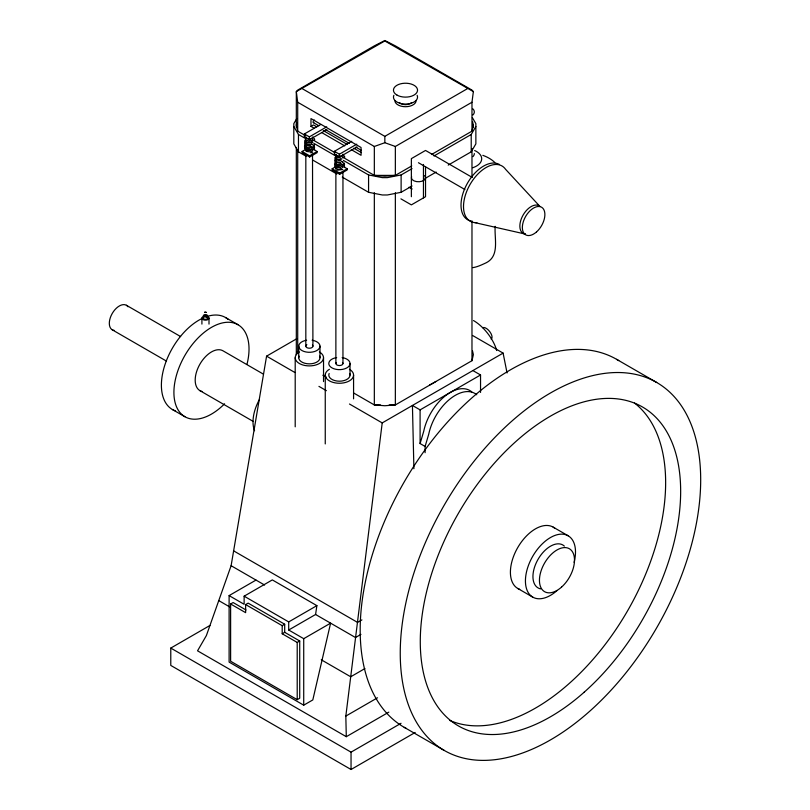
<?xml version="1.0" encoding="UTF-8"?>
<svg xmlns="http://www.w3.org/2000/svg" width="810" height="810" viewBox="0 0 810 810"><rect width="100%" height="100%" fill="white"/><g stroke="black" fill="none" stroke-linecap="round" stroke-linejoin="round"><path stroke-width="1.21" d="M304.519 148.807L304.935 147.38M306.028 143.248L305.947 143.977L305.694 143.532L307.354 144.727L311.647 144.19M306.048 145.638L306.18 146.671L307.304 147.167L311.668 146.63M334.57 166.151L334.986 164.724M336.099 162.992L336.231 164.015L337.345 164.521L341.709 163.974M507.06 372.944L503.101 353.109L382.209 422.911L345.829 716.081L346.295 736.695L388.841 712.132M431.477 154.538L471.977 131.149L471.977 102.242L473.364 91.611L471.977 90.102L395.351 45.866L384.841 40.5L374.331 45.866L297.705 90.102L296.318 91.611L296.318 127.565M346.295 736.695L197.549 650.815L206.378 635.567L231.113 565.714L266.581 356.157L297.078 338.55M288.704 630.008L315.586 614.486L316.882 605.637L272.322 579.909L244.134 596.18L244.134 604.28L229.108 595.603L229.108 662.094L303.72 705.176L312.812 699.931L330.612 623.153L303.72 638.685L288.704 630.008L288.704 621.918L244.134 596.18M296.875 122.654L296.318 125.084L297.705 131.149L305.37 135.574M296.875 352.208L296.318 354.628L296.318 147.481M471.977 131.149L473.364 125.084L472.534 121.439M353.535 392.931L374.331 404.939L384.841 405.739L395.351 404.939L471.977 360.693L473.364 354.628L472.534 350.993M425.098 452.689L425.098 446.442L420.096 443.556L423.711 431.365A38.951 22.488 -60 0 1 444.589 396.434A38.951 22.488 -60 0 1 471.714 391.858M425.098 446.442L428.723 434.251A38.951 22.488 -60 0 1 449.601 399.33A38.951 22.488 -60 0 1 476.725 394.753M312.65 148.24L313.045 147.167M314.513 144.899L312.65 147.39L308.681 148.392L305.238 147.481L304.499 146.549L304.793 145.091M313.986 148.726L314.533 147.177M342.701 165.473L343.086 164.511M344.037 166.08L344.26 163.154M304.975 140.14L304.671 141.598L306.899 143.198L312.822 142.439M296.723 118.665L293.817 123.636L293.817 143.876L298.465 151.824L306.129 156.249M433.978 155.976L471.217 134.48L475.865 126.532M448.214 165.108L471.217 151.824L475.865 143.876L475.865 123.636L472.382 117.673M305.775 141.79L304.57 143.046L305.208 145L310.807 145.689M335.937 156.634L334.824 157.94L335.462 159.874L341 160.532M335.826 159.135L334.611 160.39L335.259 162.344L340.848 163.033M335.755 161.585L334.54 163.893L336.768 165.493L340.818 165.483L344.017 163.6M336.16 167.731L336.828 167.113M312.802 140.859L310.483 142.216L306.686 142.074M312.68 150.559L310.372 151.915L306.241 151.409M297.705 131.149L297.705 102.242L296.318 91.611L384.841 40.956L473.364 91.611M351.257 149.637L361.058 155.297L361.058 147.491L310.979 118.574L310.979 126.38L313.49 124.942L316.75 126.826M326.926 129.61L309.369 139.745L304.358 136.86L304.358 133.964L320.628 124.568M304.358 133.964L309.369 136.86L326.724 126.836M313.916 149.627L317.135 151.49L317.135 152.644L309.623 156.978L302.11 152.644L302.11 151.49L305.329 149.627M302.11 151.49L309.623 155.824L317.135 151.49M356.977 146.954L339.41 157.089L334.408 154.204L334.408 151.308L351.763 141.294M334.408 151.308L339.41 154.204L356.764 144.18M302.221 88.654L384.841 136.353L467.461 88.654M343.956 166.931L347.176 168.794L347.176 169.948L339.663 174.282L332.151 169.948L332.151 168.794L335.37 166.931M332.151 168.794L339.663 173.127L347.176 168.794M297.705 102.242L374.331 146.478L384.841 142.712L395.351 146.478L471.977 102.242M411.774 165.908L395.351 175.385L384.841 176.185L374.331 175.385L343.683 157.697M343.369 160.41L368.57 174.95L382.34 177.633L387.342 177.633L401.122 174.95L412.067 168.632M342.276 177.117L368.57 192.294L382.34 194.977L387.342 194.977L401.122 192.294L412.067 185.976M425.209 178.382L436.165 172.064M413.9 468.696L412.432 405.456L420.096 409.88L480.543 374.979L480.543 392.445M229.108 595.603L256 580.081M230.617 603.987L245.632 612.664L245.632 604.564L282.194 625.674L282.194 633.764L284.695 632.316L299.72 640.994L299.72 698.24L297.209 699.678L230.617 661.233L230.617 603.987L233.118 602.539L245.997 609.981M245.632 604.564L248.143 603.126L284.695 624.226L284.695 632.316M415.186 732.473L351.044 769.5L170.778 665.425L170.778 648.081L209.911 625.482M282.194 625.674L284.695 624.226M288.704 621.918L316.882 605.637M282.194 633.764L297.209 642.441L299.72 640.994M361.928 619.903L357.575 622.414L233.503 550.79M360.946 634.382L355.499 637.531L315.586 614.486M364.925 668.564L350.71 676.775L321.276 659.785M345.829 716.081L377.521 697.785M170.778 648.081L351.044 752.156L401.051 723.279M312.711 140.059L309.086 140.97L305.39 140.049M310.837 152.877L312.711 152.138M341.891 159.023L338.985 159.752L336.201 158.76M341.769 168.713L338.874 169.442L336.079 168.45M342.751 169.482L336.828 170.232M342.488 157.464L343.146 157.302M205.274 315.414C203.553 316.001 206.833 316.71 205.953 315.515M472.746 267.654C477.454 266.966 481.687 264.84 485.97 262.885C499.972 256.061 494.181 238.535 495.183 226.344M310.372 149.465L307.415 149.475L305.755 148.281L306.008 148.716M310.868 150.437L306.757 150.407M341.03 158.092L335.431 157.393M340.352 162.071L337.395 162.081L335.735 160.876L335.988 161.322M340.413 166.819L337.466 166.819L335.796 165.625L336.059 166.07M340.919 167.781L335.32 167.093M312.508 154.548L312.913 346.164M380.518 404.939L374.331 404.939L374.331 192.739M389.164 404.939L395.351 404.939L395.351 192.739M474.781 222.608L525.477 234.1A15.937 9.204 -60 0 1 522.177 216.827A15.937 9.204 -60 0 1 539.085 205.791M471.967 177.258L425.533 150.447L411.369 158.628L411.369 196.708M418.446 162.719L464.889 189.52M313.389 122.634L318.826 125.773M325.357 129.549L349.312 143.37M355.843 147.147L361.28 150.285M323.281 130.592L347.237 144.423M353.767 148.19L361.382 152.594M310.979 126.38L314.25 128.274M321.864 132.668L344.726 145.871M409.05 187.191L412.189 189.003M314.128 140.626L334.925 152.634M293.817 126.532L298.465 134.48L305.036 138.277M313.804 143.329L335.704 155.976M400.93 198.855L411.369 204.879L425.533 196.708L425.533 166.951M312.7 160.046L336.798 173.958M616.633 359.346L656.687 382.472A212.443 122.654 -60 0 1 589.346 711.555A212.443 122.654 -60 0 1 405.365 605.333A212.443 122.654 -60 0 1 656.687 382.472M472.564 335.472L503.101 353.109M472.878 370.555L480.543 374.979M225.504 317.51L238.018 324.739M322.886 375.233L326.167 377.126M266.581 356.157L294.941 372.529M318.938 386.38L326.4 390.683M349.485 404.018L382.209 422.911M553.149 527.118L568.164 535.795M263.118 373.977L222.973 350.801A23.014 13.284 -60 0 0 198.997 365.857A23.014 13.284 -60 0 0 202.135 391.513M126.411 305.279L180.61 336.565M112.246 329.802L166.445 361.098M199.959 390.663L253.115 421.362M517.742 588.445L532.757 597.122M172.388 409.506L184.913 416.735M231.113 565.714L264.587 585.033M218.791 600.615L229.696 606.913M404.18 727.309L444.244 750.435M312.306 154.113L312.832 154.528M540.027 206.54L505.561 169.29A31.863 18.397 -60 0 0 469.304 185.824A31.863 18.397 -60 0 0 476.877 222.628M344.412 155.915L344.736 157.302M344.25 163.326L344.574 164.714M344.291 165.615L344.615 166.992M314.361 138.571L314.685 139.948M314.209 145.81L314.533 147.369M314.25 148.27L314.574 149.648M473.364 125.084L473.364 127.565M471.977 148.493L471.977 177.552M471.977 221.758L471.977 360.693M471.217 134.48L471.217 151.824M423.458 164.45L423.458 197.903M420.096 409.88L420.096 443.556M401.122 174.95L401.122 192.294M395.351 146.478L395.351 175.385L374.331 175.385L374.331 146.478M384.841 136.353L384.841 142.712M368.57 174.95L368.57 192.294M353.575 375.081L353.575 398.854M351.044 752.156L351.044 769.5M350.031 363.508L350.031 375.081M342.954 157.98L342.954 154.204A3.544 2.045 0 0 1 339.41 156.249A3.544 2.045 0 0 1 335.877 154.204L335.877 157.98M342.954 171.852L342.954 363.508M339.663 173.127L339.663 174.282M339.41 154.204L339.41 157.089M335.877 164.288L335.877 169.331M335.877 171.852L335.877 363.508M325.255 375.081L325.255 443.921M323.534 357.726L323.534 381.591M319.99 346.164L319.99 357.726M312.913 136.86L312.913 140.636M309.623 155.824L309.623 156.978M309.369 136.86L309.369 139.745M305.826 136.86L305.826 150.721M305.826 154.507L305.826 346.164M303.72 638.685L303.72 705.176M298.748 346.164L298.748 357.726M298.465 134.48L298.465 151.824M297.705 149.759L297.705 353.119M297.209 642.441L297.209 699.678M295.204 357.726L295.204 426.819M209 318.117L209 324.101M201.913 318.117L201.913 324.101M254.573 430.748A33.301 19.227 -60 0 1 259.301 399.786M224.583 403.795A53.116 30.669 -60 0 1 174.211 397.73A53.116 30.669 -60 0 1 215.328 325.367A53.116 30.669 -60 0 1 246.959 364.419M114.321 330.45A14.165 8.181 -60 0 1 112.246 313.45A14.165 8.181 -60 0 1 128 306.747M206.55 316.649A53.116 30.669 -60 0 1 228.309 319.515M175.527 410.933A53.116 30.669 -60 0 1 164.076 367.548A53.116 30.669 -60 0 1 202.206 318.421M207.228 316.345A3.544 2.045 0 0 1 208.17 319.434A3.544 2.045 0 0 1 202.743 319.434A3.544 2.045 0 0 1 203.685 316.345M206.955 317.247A2.126 1.225 0 0 1 207.087 318.907A2.126 1.225 0 0 1 204.242 319.12A2.126 1.225 0 0 1 203.614 317.5M206.003 314.624A2.126 1.225 0 0 1 207.087 316.589A2.126 1.225 0 0 1 203.533 316.325A2.126 1.225 0 0 1 205.456 314.574M473.496 320.547A28.33 13.112 51.7 0 1 496.672 350.527M482.8 327.706A7.077 3.28 51.7 0 1 489.878 331.796A7.077 3.28 51.7 0 1 491.164 339.086M349.424 369.289A14.165 8.181 0 0 1 349.424 380.862A14.165 8.181 0 0 1 329.397 380.862A14.165 8.181 0 0 1 329.397 369.289M319.383 351.945A14.165 8.181 0 0 1 319.383 363.508A14.165 8.181 0 0 1 299.356 363.508A14.165 8.181 0 0 1 299.356 351.945M319.626 356.147A10.621 6.136 0 0 1 309.369 363.862A10.621 6.136 0 0 1 299.113 356.147M349.677 373.491A10.621 6.136 0 0 1 339.41 381.206A10.621 6.136 0 0 1 329.154 373.491M312.123 340.24A10.621 6.136 0 0 1 318.067 349.687A10.621 6.136 0 0 1 300.672 349.687A10.621 6.136 0 0 1 306.625 340.24M342.164 357.585A10.621 6.136 0 0 1 348.118 367.031A10.621 6.136 0 0 1 330.713 367.031A10.621 6.136 0 0 1 336.666 357.585M312.437 345.141A3.544 2.045 0 0 1 311.404 347.844A3.544 2.045 0 0 1 306.656 347.48A3.544 2.045 0 0 1 306.868 344.716M342.478 362.485A3.544 2.045 0 0 1 339.41 365.553A3.544 2.045 0 0 1 336.352 362.485M312.792 137.386A3.544 2.045 0 0 1 310.291 138.834M308.458 138.834A3.544 2.045 0 0 1 305.947 137.386M472.908 108.864A10.621 6.136 0 0 1 472.908 115M474.66 150.528A17.992 10.388 0 0 1 472.706 167.761M482.841 155.338A35.974 20.766 0 0 1 494.859 162.547M474.326 153.556A10.621 6.136 0 0 1 472.908 156.624M411.632 102.627A7.077 4.09 0 0 1 399.36 102.627M417.13 95.317A12.039 6.946 0 0 1 405.496 104.065A12.039 6.946 0 0 1 393.873 95.317M313.834 122.674A1.417 0.82 -60 0 1 313.166 121.5A1.417 0.82 -60 0 1 314.594 120.113M435.922 381.449A69.042 39.862 0 0 1 429.594 384.993M416.117 100.582A10.621 6.136 0 0 1 405.496 106.718A10.621 6.136 0 0 1 394.875 100.582M424.582 175.618A7.077 4.09 0 0 1 419.377 181.723A7.077 4.09 0 0 1 411.612 176.61M472.281 221.16A31.863 18.397 -60 0 1 465.669 186.604A31.863 18.397 -60 0 1 499.476 164.521M406.326 728.494A212.443 122.654 -60 0 1 404.18 482.001A212.443 122.654 -60 0 1 618.729 360.602M556.946 590.642A35.407 20.442 -60 0 1 525.477 582.684A35.407 20.442 -60 0 1 553.888 535.845A35.407 20.442 -60 0 1 574.098 562.353M519.686 589.346A35.407 20.442 -60 0 1 517.742 547.56A35.407 20.442 -60 0 1 554.901 528.353M634.513 403.046A184.123 106.302 -60 0 1 626.981 611.844A184.123 106.302 -60 0 1 449.854 720.475M540.736 588.9A24.786 14.307 -60 0 1 537.668 560.014A24.786 14.307 -60 0 1 564.367 546.112M204.768 312.225L206.165 312.336L204.768 312.225M312.943 144.828L311.789 144.18L312.943 144.828M312.761 149.779L311.607 149.131L312.761 149.779M342.984 162.172L341.84 161.534L342.984 162.172M342.812 167.123L341.658 166.475L342.812 167.123M396.981 95.084A12.039 6.946 0 0 0 417.13 91.975A12.039 6.946 0 0 0 402.378 83.46A12.039 6.946 0 0 0 396.981 95.084M536.534 231.913A15.937 9.204 -60 0 0 541.586 207.228A15.937 9.204 -60 0 0 522.733 223.945A15.937 9.204 -60 0 0 536.534 231.913M584.162 692.216A184.123 106.302 -60 0 0 642.522 407.005A184.123 106.302 -60 0 0 424.713 600.149A184.123 106.302 -60 0 0 584.162 692.216M561.512 587.139A24.786 14.307 -60 0 0 569.369 548.745A24.786 14.307 -60 0 0 540.047 574.746A24.786 14.307 -60 0 0 561.512 587.139"/></g></svg>
